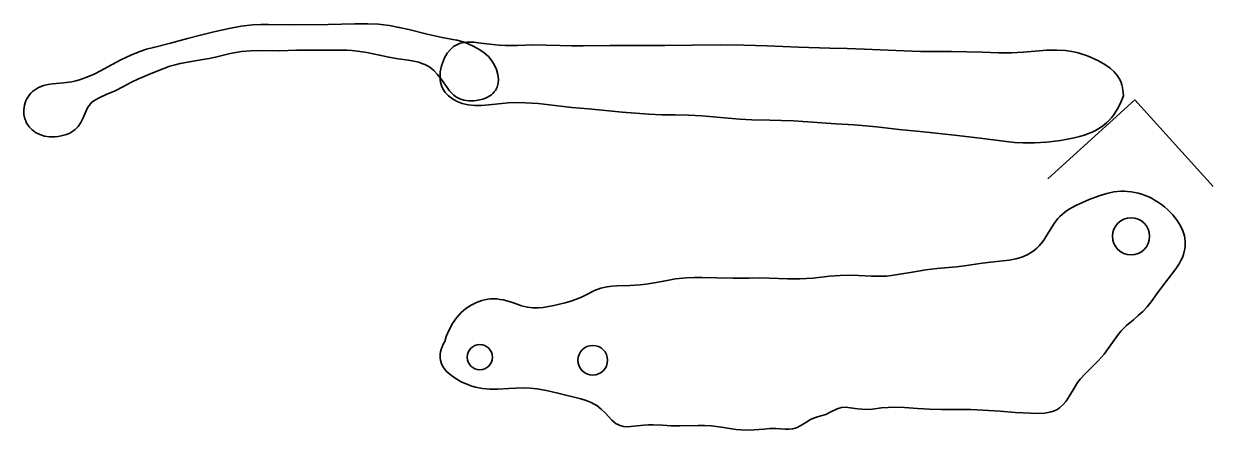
# Model space of a CAD drawing. Extents: x 546 to 664, y 479 to 519.
import ezdxf

# ---------------------------------------------------------------- set-up
doc = ezdxf.new("R2010")
doc.units = 0

msp = doc.modelspace()

# ---------------------------------------------------------------- linework, layer by layer
at = {"color": 7, "lineweight": 35, "ltscale": 0.289989}
msp.add_line((647.719727, 503.640015), (656.307556, 511.437408), dxfattribs=at)
at = {"color": 7, "lineweight": 35, "ltscale": 0.288572}
msp.add_line((656.307556, 511.437408), (664.066833, 502.891541), dxfattribs=at)
at = {"color": 7, "lineweight": 35}
for points in [[(589.267639, 517.352234), (587.838684, 517.592651), (586.3797, 517.91626), (584.555054, 518.38092), (583.598816, 518.60553), (582.637939, 518.785461), (582.097046, 518.859619), (581.553955, 518.912537), (580.49054, 518.958008), (579.21521, 518.943054), (576.595337, 518.88269), (573.123108, 518.867615), (570.687073, 518.902161), (569.910522, 518.888794), (569.134949, 518.845459), (567.981079, 518.714905), (566.792419, 518.503784), (565.284485, 518.168335), (563.969482, 517.847107), (562.662598, 517.494019), (560.989441, 517.03772), (559.303406, 516.62854), (558.63092, 516.444275), (557.968201, 516.227478), (557.061401, 515.860535), (556.099121, 515.391235), (554.800903, 514.689697), (554.125122, 514.325928), (553.437988, 513.980164), (552.734436, 513.671692), (552.012024, 513.420898), (551.629761, 513.31842), (551.242249, 513.235413), (550.433228, 513.119263), (549.332214, 513.014221), (548.887207, 512.950134), (548.452087, 512.849365), (548.197021, 512.764221), (547.950195, 512.657349), (547.741089, 512.543579), (547.54187, 512.41095), (547.363342, 512.267334), (547.197083, 512.107117), (547.047852, 511.93512), (546.913574, 511.749268), (546.796814, 511.553131), (546.697327, 511.346466), (546.61676, 511.13266), (546.555176, 510.91214), (546.513367, 510.687775), (546.491394, 510.460846), (546.507446, 510.006378), (546.602234, 509.564148), (546.67804, 509.352722), (546.77179, 509.150543), (546.882446, 508.95929), (547.009216, 508.780273), (547.306763, 508.463287), (547.659424, 508.203827), (548.066162, 508.003326), (548.52832, 507.863983), (549.045532, 507.790619), (549.608521, 507.790619), (549.899597, 507.820404), (550.187683, 507.870148), (550.463318, 507.938232), (550.729614, 508.025818), (550.967346, 508.125641), (551.191772, 508.24295), (551.387817, 508.368591), (551.569031, 508.509399), (551.874573, 508.822937), (552.126343, 509.193268), (552.349976, 509.652588), (552.647339, 510.367554), (552.784851, 510.638824), (552.946228, 510.888245), (553.078796, 511.049835), (553.227173, 511.197754), (553.566162, 511.452148), (554.006653, 511.68869), (554.649353, 511.960144), (555.540527, 512.34021), (556.361267, 512.763123), (557.081787, 513.158264), (557.825867, 513.525269), (558.844482, 513.956787), (559.894897, 514.372742), (560.942749, 514.754211), (561.443298, 514.907776), (561.949402, 515.037415), (562.864868, 515.211853), (564.194153, 515.413696), (564.829224, 515.530823), (565.458496, 515.670898), (566.880615, 516.015991), (567.438416, 516.127014), (568.001282, 516.211304), (568.939453, 516.288879), (570.013367, 516.305847), (571.808044, 516.29364), (573.444702, 516.338989), (574.664429, 516.362061), (575.883972, 516.356506), (577.148804, 516.362976), (578.413879, 516.354553), (578.942383, 516.323364), (579.469727, 516.267761), (580.411743, 516.109802), (581.644043, 515.842712), (582.572266, 515.656677), (583.514954, 515.507751), (584.527588, 515.362549), (585.036194, 515.270874), (585.533752, 515.149719), (585.847961, 515.048401), (586.149414, 514.926025), (586.393799, 514.80365), (586.625916, 514.66333), (587.029846, 514.348083), (587.400635, 513.959412), (587.782227, 513.453125), (588.327148, 512.650513), (588.566711, 512.337036), (588.826233, 512.053833), (589.007446, 511.892273), (589.200928, 511.750122), (589.386292, 511.640076), (589.582214, 511.547699), (590.000183, 511.417297), (590.473389, 511.353027), (591.008972, 511.359741), (591.583679, 511.445984), (591.858093, 511.517365), (592.121765, 511.608765), (592.343872, 511.707947), (592.550781, 511.824829), (592.719849, 511.944427), (592.872681, 512.079041), (592.998962, 512.217773), (593.108826, 512.369263), (593.273987, 512.69989), (593.373474, 513.077026), (593.403748, 513.500366), (593.358398, 513.958557), (593.234131, 514.428101), (593.033752, 514.88324), (592.761108, 515.311218), (592.414978, 515.712036), (591.985535, 516.092834), (591.46051, 516.456726), (590.837341, 516.795166), (590.125793, 517.09259), (589.344299, 517.332947)], [(655.18396, 511.821472), (655.175964, 512.119385), (655.147827, 512.40509), (655.101685, 512.669067), (655.036987, 512.921753), (654.955627, 513.15863), (654.856934, 513.384705), (654.608154, 513.80658), (654.285461, 514.199341), (653.876648, 514.57489), (653.362976, 514.943665), (652.722351, 515.312195), (651.947266, 515.671814), (651.533813, 515.831604), (651.11615, 515.970642), (650.712891, 516.083374), (650.303955, 516.176392), (649.479187, 516.302673), (648.601929, 516.358093), (647.631714, 516.343933), (646.463501, 516.258179), (645.296387, 516.152771), (644.13269, 516.084351), (642.834473, 516.079773), (641.260132, 516.140808), (639.726257, 516.199646), (638.197693, 516.220642), (635.146545, 516.227844), (632.68689, 516.302917), (629.58429, 516.454895), (627.873901, 516.520874), (626.16217, 516.564331), (623.067566, 516.642456), (619.975403, 516.771118), (617.680603, 516.85083), (615.384033, 516.87146), (612.551086, 516.832764), (609.857239, 516.797302), (607.15509, 516.802795), (604.460205, 516.801147), (601.779114, 516.763367), (600.642639, 516.769104), (599.49707, 516.799744), (598.138489, 516.849915), (596.798889, 516.868835), (595.310608, 516.828064), (594.1073, 516.812744), (593.489929, 516.840332), (592.857788, 516.898682), (591.684021, 517.055847), (590.981689, 517.132568), (590.637451, 517.148071), (590.301575, 517.140076), (590.03479, 517.112), (589.776855, 517.061646), (589.559998, 516.997681), (589.351929, 516.914001), (589.164001, 516.816162), (588.985168, 516.700134), (588.656311, 516.415161), (588.357422, 516.050659), (588.090576, 515.600952), (587.868164, 515.072266), (587.779907, 514.786255), (587.711609, 514.496521), (587.665283, 514.212463), (587.640686, 513.930237), (587.63855, 513.669312), (587.657715, 513.413696), (587.69574, 513.180237), (587.753906, 512.953857), (587.828674, 512.744568), (587.922241, 512.543518), (588.160706, 512.173828), (588.471436, 511.839264), (588.856567, 511.540924), (589.31488, 511.28537), (589.838867, 511.082458), (590.415161, 510.942047), (591.031372, 510.870331), (591.695374, 510.867676), (592.473633, 510.93396), (593.74646, 511.087036), (594.370667, 511.140076), (595.002197, 511.167511), (596.093201, 511.153351), (597.33197, 511.064331), (599.012939, 510.88092), (600.661499, 510.697388), (602.318787, 510.540833), (605.65686, 510.234192), (606.962952, 510.110474), (608.268005, 510.014618), (609.574951, 509.964447), (610.884766, 509.950165), (612.195496, 509.931732), (613.504089, 509.869171), (616.114014, 509.625763), (617.287903, 509.526764), (618.46405, 509.466248), (620.232849, 509.431641), (621.407654, 509.408905), (622.581055, 509.359436), (624.924194, 509.189026), (626.749512, 509.064484), (628.575867, 508.960968), (629.683899, 508.878082), (630.789551, 508.76709), (633.025635, 508.506042), (635.440857, 508.268799), (638.486938, 507.937103), (641.042053, 507.646454), (643.603699, 507.321533), (644.425049, 507.241058), (645.244751, 507.192688), (645.826721, 507.181915), (646.409302, 507.191345), (647.606995, 507.268311), (648.966003, 507.433014), (649.65033, 507.545898), (650.328552, 507.683777), (650.839172, 507.810577), (651.338135, 507.959991), (651.733215, 508.101196), (652.115967, 508.262238), (652.441589, 508.422211), (652.755066, 508.600372), (653.034363, 508.782959), (653.301697, 508.982819), (653.546875, 509.191589), (653.780212, 509.417297), (653.997803, 509.656036), (654.20343, 509.911682), (654.578552, 510.475037), (654.908691, 511.117706)], [(588.107666, 487.56424), (587.961792, 487.284576), (587.84375, 487.013672), (587.758423, 486.767456), (587.69751, 486.528992), (587.66217, 486.309448), (587.648499, 486.096832), (587.655762, 485.897034), (587.6828, 485.703766), (587.793762, 485.337067), (587.982544, 484.985443), (588.257385, 484.638916), (588.632996, 484.289459), (589.12561, 483.934387), (589.740234, 483.58374), (590.435852, 483.27478), (590.789185, 483.150055), (591.142944, 483.046753), (591.838013, 482.906067), (592.55127, 482.841614), (593.356323, 482.843903), (594.448669, 482.910645), (595.144104, 482.952759), (595.840454, 482.969971), (596.533508, 482.947632), (597.220154, 482.880249), (598.149658, 482.722382), (599.282715, 482.460999), (601.550659, 481.87796), (602.077698, 481.714111), (602.589233, 481.511841), (602.861572, 481.375671), (603.123718, 481.218719), (603.565491, 480.881744), (603.994507, 480.459503), (604.613098, 479.795166), (604.829712, 479.600494), (605.057617, 479.434998), (605.232483, 479.336548), (605.41571, 479.258362), (605.786804, 479.165802), (606.21814, 479.138), (606.779236, 479.173004), (607.771545, 479.278015), (608.251099, 479.307068), (608.717285, 479.312531), (609.618164, 479.273438), (610.473083, 479.228271), (611.340332, 479.217773), (613.146851, 479.254578), (613.784363, 479.244507), (614.425049, 479.205811), (615.445679, 479.083435), (616.872192, 478.867981), (617.393188, 478.81369), (617.907288, 478.788788), (618.698853, 478.813477), (619.661377, 478.904297), (620.242737, 478.942139), (620.840088, 478.942047), (621.747131, 478.892151), (622.143616, 478.889313), (622.525635, 478.931), (622.729065, 478.980042), (622.926331, 479.049164), (623.305725, 479.242218), (623.784546, 479.556854), (624.253784, 479.844543), (624.498779, 479.960999), (624.751831, 480.05545), (625.28949, 480.207001), (625.759094, 480.355652), (626.208923, 480.563263), (626.890076, 480.9086), (627.096741, 480.979767), (627.30896, 481.027435), (627.704224, 481.053741), (628.175659, 481.011536), (628.941284, 480.894623), (629.332947, 480.855164), (629.717896, 480.842834), (630.373047, 480.879639), (631.293274, 480.987), (631.927551, 481.044464), (632.570618, 481.068024), (633.542664, 481.04007), (634.844666, 480.941315), (636.012268, 480.866547), (637.164734, 480.838165), (638.911316, 480.846771), (640.093994, 480.8367), (641.289612, 480.785309), (642.993591, 480.654663), (644.50592, 480.538208), (646.044678, 480.457642), (646.72052, 480.450317), (647.401306, 480.487091), (647.726013, 480.532166), (648.039856, 480.601959), (648.275574, 480.677155), (648.499817, 480.772278), (648.691711, 480.876343), (648.872559, 480.997711), (649.201172, 481.289246), (649.51593, 481.670715), (649.8573, 482.195465), (650.411926, 483.121704), (650.662048, 483.493256), (650.928284, 483.843933), (651.433411, 484.410126), (652.099487, 485.056793), (652.710327, 485.653137), (653.001709, 485.96637), (653.278137, 486.293091), (653.785034, 486.983582), (654.261963, 487.693207), (654.598022, 488.158936), (654.96344, 488.597656), (655.488892, 489.122253), (656.171936, 489.708923), (656.645874, 490.110901), (657.101379, 490.532227), (657.525879, 490.982941), (657.917847, 491.462097), (658.502625, 492.265167), (659.042419, 493.012634), (659.605286, 493.735687), (660.177673, 494.463257), (660.451477, 494.845154), (660.704651, 495.246124), (660.870483, 495.552124), (661.015259, 495.868561), (661.120728, 496.15033), (661.204834, 496.437561), (661.261475, 496.705078), (661.296997, 496.974579), (661.310242, 497.231812), (661.30304, 497.488403), (661.228943, 497.988373), (661.0755, 498.487122), (660.837891, 498.995575), (660.507813, 499.521545), (660.077271, 500.065308), (659.553406, 500.603271), (659.266479, 500.855591), (658.967957, 501.091248), (658.662598, 501.306519), (658.34552, 501.505005), (658.024231, 501.682159), (657.691772, 501.842163), (657.354309, 501.982086), (657.00824, 502.103638), (656.660339, 502.204407), (656.307617, 502.28537), (655.958923, 502.344727), (655.609375, 502.383575), (655.266541, 502.401489), (654.925781, 502.399231), (654.252136, 502.335938), (653.557861, 502.193298), (652.782043, 501.957764), (651.803833, 501.586487), (651.143005, 501.305756), (650.490662, 501.000336), (650.068787, 500.776825), (649.667908, 500.532959), (649.387695, 500.335846), (649.125183, 500.123413), (648.905579, 499.918823), (648.701477, 499.700775), (648.332886, 499.222931), (647.946533, 498.606689), (647.534058, 497.91629), (647.309692, 497.577606), (647.06488, 497.252472), (646.851868, 497.00647), (646.622986, 496.776093), (646.399902, 496.581207), (646.16449, 496.402985), (645.674316, 496.107391), (645.145264, 495.880157), (644.563232, 495.713684), (643.884521, 495.595703), (642.962219, 495.499847), (642.090698, 495.413727), (641.223389, 495.301605), (639.495789, 495.039154), (638.69635, 494.937958), (637.894409, 494.857208), (636.784546, 494.758667), (635.675415, 494.636871), (634.328674, 494.422272), (633.301758, 494.233887), (632.274353, 494.078705), (631.762695, 494.028931), (631.249695, 494.00177), (630.277588, 494.007843), (628.994263, 494.075989), (628.087097, 494.108032), (627.182068, 494.089386), (626.124939, 493.998535), (624.509583, 493.816895), (623.857422, 493.767883), (623.204102, 493.742584), (621.976257, 493.751526), (620.173645, 493.816254), (619.187622, 493.833282), (618.202698, 493.829681), (616.607605, 493.816376), (615.010742, 493.845551), (613.503662, 493.888062), (612.751099, 493.885254), (612.000122, 493.850677), (610.921509, 493.734741), (609.748474, 493.536072), (608.591919, 493.321136), (608.012634, 493.229614), (607.429749, 493.159546), (606.399597, 493.097015), (605.106201, 493.069916), (604.625305, 493.036865), (604.152405, 492.971619), (603.834167, 492.903595), (603.521301, 492.815033), (602.923096, 492.585724), (602.210327, 492.240509), (601.671082, 491.972717), (601.124939, 491.733917), (600.565613, 491.538391), (599.990906, 491.379883), (598.871277, 491.123383), (597.839905, 490.924805), (597.329407, 490.870972), (596.825806, 490.870544), (596.269165, 490.94397), (595.683044, 491.0979), (594.891296, 491.369537), (594.228149, 491.579773), (593.890564, 491.662445), (593.549622, 491.723724), (593.240845, 491.757965), (592.931335, 491.770721), (592.639221, 491.762207), (592.348938, 491.733429), (591.784546, 491.617218), (591.234619, 491.423248), (590.701172, 491.151672), (590.188232, 490.802734), (589.70282, 490.377899), (589.256104, 489.882538), (588.861389, 489.32663), (588.527588, 488.718719), (588.258728, 488.062286)]]:
    msp.add_lwpolyline(points, close=True, dxfattribs=at)
for centre, radius in [((655.94458, 497.951263), 1.830409), ((591.573242, 486.008301), 1.237852), ((602.733093, 485.703033), 1.469715)]:
    msp.add_circle(centre, radius, dxfattribs=at)

doc.saveas('drawing.dxf')
